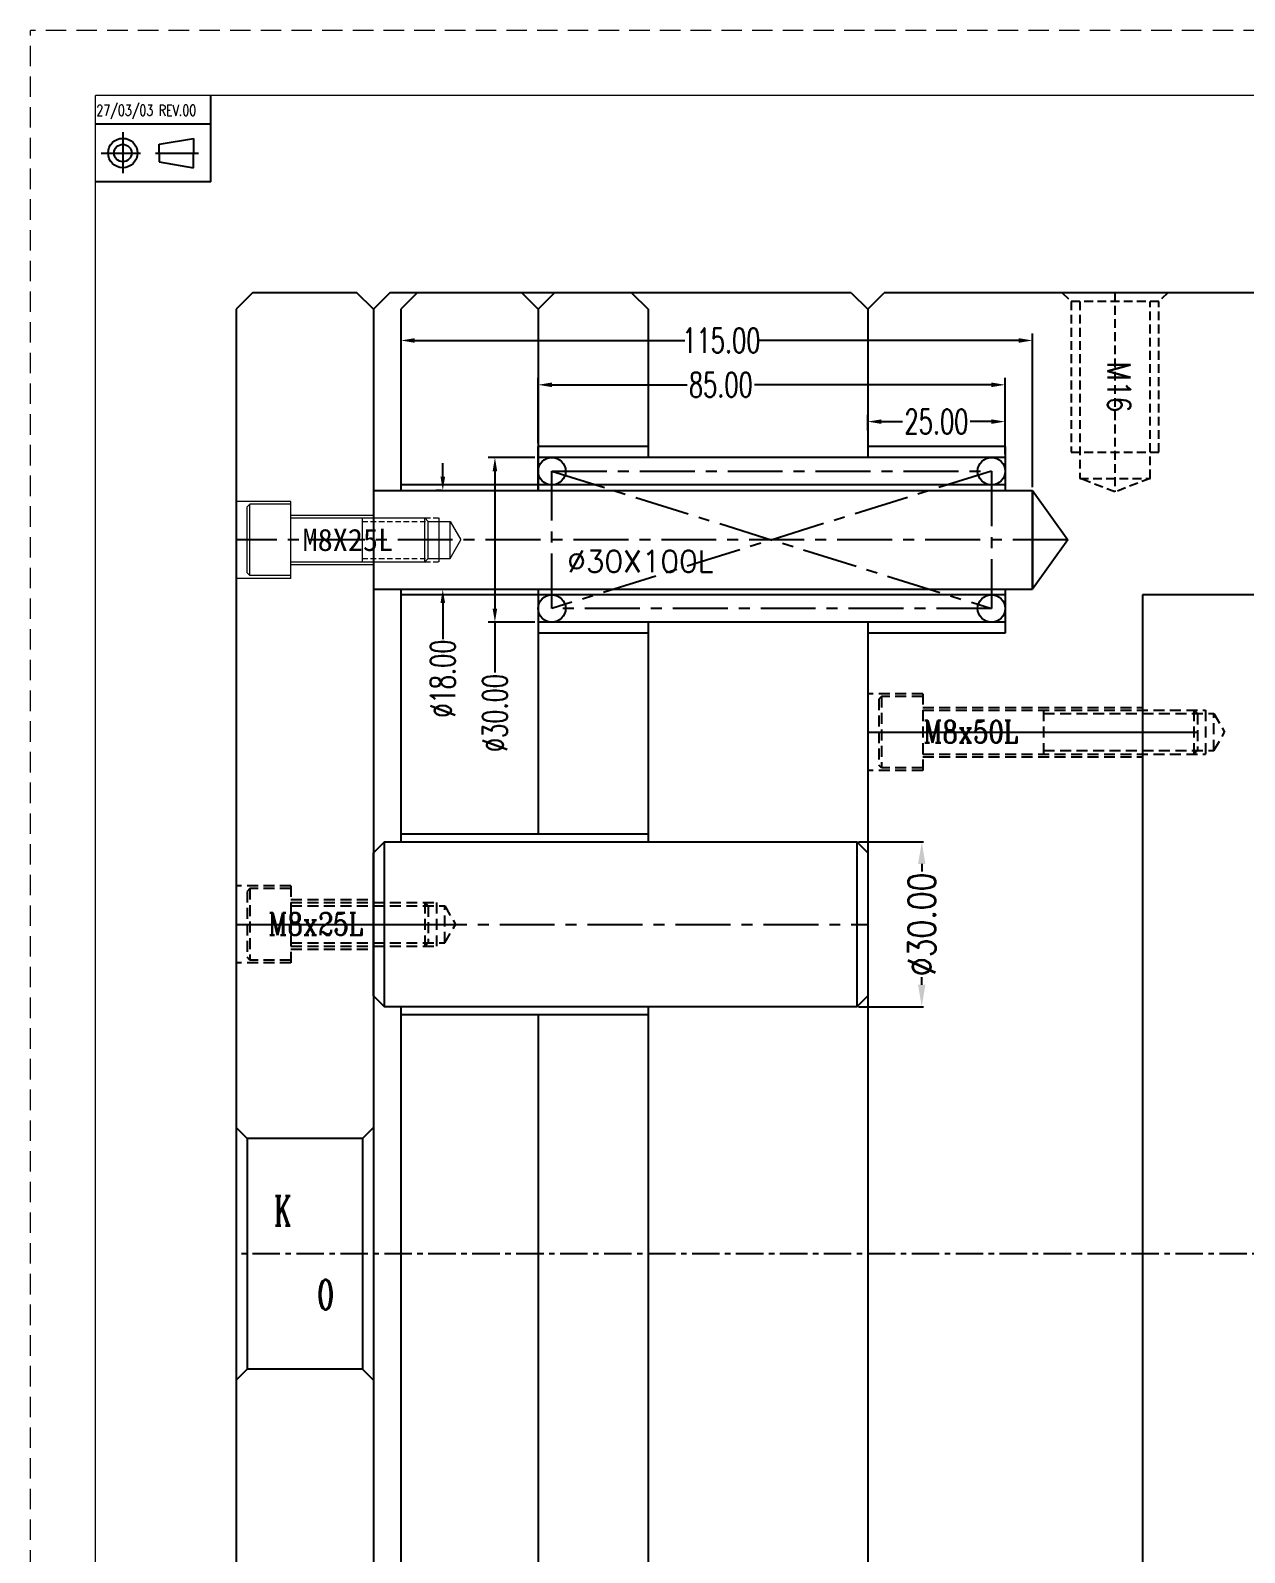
# Model space of a CAD drawing. Header units: millimetres. Extents: x 28656 to 29764, y -21384 to -20601.
# Drawn here: x 28656.3 to 28877.3, y -20877.6 to -20600.5 of the extents above; entities that cross this region are included whole.
import ezdxf

# ---------------------------------------------------------------- set-up
doc = ezdxf.new("R2010")
doc.units = ezdxf.units.MM
doc.header["$LTSCALE"] = 8
for name, pattern in [('ACAD_ISO02W100', [15, 12, -3]), ('CENTER', [2, 1.25, -0.25, 0.25, -0.25]), ('CENTER2', [1.125, 0.75, -0.125, 0.125, -0.125]), ('DASHED', [0.75, 0.5, -0.25]), ('HIDDEN', [0.375, 0.25, -0.125])]:
    doc.linetypes.add(name, pattern=pattern)
doc.layers.get('DEFPOINTS').update_dxf_attribs({"color": 6})
for name, color, linetype in [('A', 7, 'Continuous'), ('Cav-cor', 30, 'Continuous'), ('Layer3', 3, 'Continuous'), ('PIN', 5, 'Continuous'), ('SCREW', 52, 'HIDDEN'), ('SP', 3, 'Continuous'), ('SPRING', 7, 'Continuous'), ('文字', 1, 'Continuous')]:
    doc.layers.add(name, color=color, linetype=linetype)
for name, color, linetype, lineweight in [('dim', 3, 'Continuous', 15), ('MBOM-ASSIS-LAYER', 71, 'Continuous', 9), ('螺絲', 42, 'ACAD_ISO02W100', 15)]:
    doc.layers.add(name, color=color, linetype=linetype, lineweight=lineweight)
doc.styles.add('ROMANC', font='RomanC.ttf', dxfattribs={"width": 0.8, "height": 7})
doc.styles.add('ROMANS', font='ROMANS.shx', dxfattribs={"height": 5, "bigfont": 'chineset.shx'})
doc.styles.add('roment', font='txt.shx', dxfattribs={"width": 0.67, "bigfont": 'chineset.shx'})
doc.styles.get("Standard").update_dxf_attribs({"font": 'txt.shx', "width": 0.8, "bigfont": 'chineset.shx'})
doc.styles.add('style1', font='mingliu.ttc', dxfattribs={"width": 0.75})
doc.styles.add('txt', font='txt.shx', dxfattribs={"width": 0.75, "height": 3.2})
doc.dimstyles.new('2.00', dxfattribs={"dimtxt": 4.5, "dimasz": 2.5, "dimexe": 1.25, "dimexo": 0.625, "dimtad": 0, "dimzin": 1, "dimdsep": 46, "dimtxsty": 'roment', "dimcen": 1.5, "dimclrd": 256, "dimclre": 256, "dimclrt": 7, "dimazin": 0, "dimtfac": 1, "dimtofl": 0, "dimtmove": 0, "dimatfit": 3, "dimfxl": 0, "dimarcsym": 0})
doc.dimstyles.new('ISO-25', dxfattribs={"dimtxt": 5, "dimasz": 4, "dimexe": 0.3, "dimexo": 0.3, "dimtad": 0, "dimzin": 1, "dimdsep": 46, "dimtxsty": 'Standard', "dimcen": 0, "dimclrd": 3, "dimclre": 3, "dimclrt": 3, "dimazin": 0, "dimtfac": 1, "dimtofl": 0, "dimtmove": 0, "dimatfit": 0, "dimfxl": 0, "dimarcsym": 0})

# ---------------------------------------------------------------- blocks, each defined once
blk = doc.blocks.new('*D26598')
at = {"layer": 'DEFPOINTS', "color": 0}
for p in [(28731.72, -20684.27), (28731.33, -20702.27), (28732.33, -20702.27)]:
    blk.add_point(p, dxfattribs=at)
at = {"layer": 'dim', "lineweight": -2}
for p, q in [((28731.33, -20681.77), (28731.33, -20679.27)), ((28731.1, -20684.27), (28730.08, -20684.27)), ((28731.7, -20702.27), (28730.08, -20702.27)), ((28731.33, -20704.77), (28731.33, -20711.37))]:
    blk.add_line(p, q, dxfattribs=at)
at = {"layer": 'dim'}
for points in [[(28730.91, -20681.77), (28731.75, -20681.77), (28731.33, -20684.27)], [(28731.75, -20704.77), (28730.91, -20704.77), (28731.33, -20702.27)]]:
    blk.add_solid(points, dxfattribs=at)
at = {"layer": 'dim', "color": 7, "insert": (28731.33, -20718.52), "char_height": 4.5, "attachment_point": 5, "rotation": 90, "style": 'roment'}
blk.add_mtext('%%c18.00', dxfattribs=at)
blk = doc.blocks.new('*D26599')
at = {"layer": 'DEFPOINTS', "color": 0}
for p in [(28748.69, -20678.27), (28740.82, -20708.27), (28748.69, -20708.27)]:
    blk.add_point(p, dxfattribs=at)
at = {"layer": 'dim', "lineweight": -2}
for p, q in [((28748.07, -20678.27), (28739.57, -20678.27)), ((28740.82, -20680.77), (28740.82, -20705.77)), ((28748.07, -20708.27), (28739.57, -20708.27)), ((28740.82, -20708.27), (28740.82, -20717.39))]:
    blk.add_line(p, q, dxfattribs=at)
at = {"layer": 'dim'}
for points in [[(28741.23, -20680.77), (28740.4, -20680.77), (28740.82, -20678.27)], [(28740.4, -20705.77), (28741.23, -20705.77), (28740.82, -20708.27)]]:
    blk.add_solid(points, dxfattribs=at)
at = {"layer": 'dim', "color": 7, "insert": (28740.82, -20724.8), "char_height": 4.5, "attachment_point": 5, "rotation": 90, "style": 'roment'}
blk.add_mtext('%%c30.00', dxfattribs=at)
blk = doc.blocks.new('*D26600')
at = {"layer": 'DEFPOINTS', "color": 0}
for p in [(28833.69, -20665.03), (28748.69, -20676.27), (28833.69, -20678.27)]:
    blk.add_point(p, dxfattribs=at)
at = {"layer": 'dim', "lineweight": -2}
for p, q in [((28748.69, -20675.64), (28748.69, -20663.78)), ((28751.19, -20665.03), (28775.79, -20665.03)), ((28831.19, -20665.03), (28788.1, -20665.03)), ((28833.69, -20677.64), (28833.69, -20663.78))]:
    blk.add_line(p, q, dxfattribs=at)
at = {"layer": 'dim'}
for points in [[(28751.19, -20664.61), (28751.19, -20665.45), (28748.69, -20665.03)], [(28831.19, -20665.45), (28831.19, -20664.61), (28833.69, -20665.03)]]:
    blk.add_solid(points, dxfattribs=at)
at = {"layer": 'dim', "color": 7, "insert": (28781.94, -20665.03), "char_height": 4.5, "attachment_point": 5, "style": 'roment'}
blk.add_mtext('85.00', dxfattribs=at)
blk = doc.blocks.new('*D26601')
at = {"layer": 'DEFPOINTS', "color": 0}
for p in [(28723.69, -20656.02), (28723.69, -20656.96), (28838.69, -20684.27)]:
    blk.add_point(p, dxfattribs=at)
at = {"layer": 'dim', "lineweight": -2}
for p, q in [((28723.69, -20656.65), (28723.69, -20658.21)), ((28726.19, -20656.96), (28775.39, -20656.96)), ((28836.19, -20656.96), (28788.7, -20656.96)), ((28838.69, -20683.64), (28838.69, -20655.71))]:
    blk.add_line(p, q, dxfattribs=at)
at = {"layer": 'dim'}
for points in [[(28726.19, -20656.54), (28726.19, -20657.37), (28723.69, -20656.96)], [(28836.19, -20657.37), (28836.19, -20656.54), (28838.69, -20656.96)]]:
    blk.add_solid(points, dxfattribs=at)
at = {"layer": 'dim', "color": 7, "insert": (28782.05, -20656.96), "char_height": 4.5, "attachment_point": 5, "style": 'roment'}
blk.add_mtext('115.00', dxfattribs=at)
blk = doc.blocks.new('*D26602')
at = {"layer": 'DEFPOINTS', "color": 0}
for p in [(28808.69, -20671.73), (28808.69, -20673.98), (28833.69, -20676.27)]:
    blk.add_point(p, dxfattribs=at)
at = {"layer": 'dim', "lineweight": -2}
for p, q in [((28808.69, -20673.36), (28808.69, -20670.48)), ((28833.69, -20675.64), (28833.69, -20670.48)), ((28811.19, -20671.73), (28815.04, -20671.73)), ((28831.19, -20671.73), (28827.35, -20671.73))]:
    blk.add_line(p, q, dxfattribs=at)
at = {"layer": 'dim'}
for points in [[(28811.19, -20671.32), (28811.19, -20672.15), (28808.69, -20671.73)], [(28831.19, -20672.15), (28831.19, -20671.32), (28833.69, -20671.73)]]:
    blk.add_solid(points, dxfattribs=at)
at = {"layer": 'dim', "color": 7, "insert": (28821.19, -20671.73), "char_height": 4.5, "attachment_point": 5, "style": 'roment'}
blk.add_mtext('25.00', dxfattribs=at)
blk = doc.blocks.new('20160721.093415')
at = {"color": 8, "linetype": 'HIDDEN', "ltscale": 0.8}
for p, q in [((-9.6, 0), (-8, -1.6)), ((9.6, 0), (-9.6, 0)), ((0, 0), (0, -36.28)), ((9.6, 0), (8, -1.6)), ((8, -1.6), (-8, -1.6)), ((-8, -1.6), (-8, -29)), ((-6.4, -1.6), (-6.4, -33.8)), ((6.4, -33.8), (6.4, -1.6)), ((8, -29), (8, -1.6)), ((-8, -29), (8, -29)), ((-6.4, -33.8), (6.4, -33.8)), ((0, -36.28), (-6.4, -33.8)), ((6.4, -33.8), (0, -36.28))]:
    blk.add_line(p, q, dxfattribs=at)
at = {"color": 8, "linetype": 'HIDDEN', "ltscale": 0.8, "insert": (-1.35, -12.57), "char_height": 4.2, "width": 28.8814, "attachment_point": 7, "rotation": 270}
blk.add_mtext('M16', dxfattribs=at)
blk = doc.blocks.new('20100617.142056')
at = {"layer": 'MBOM-ASSIS-LAYER', "linetype": 'DASHED'}
for p in [(-1189, 0), (0, 841)]:
    blk.add_line(p, (-1189, 841), dxfattribs=at)
at = {"layer": 'MBOM-ASSIS-LAYER'}
for p in [(-1176.3, 12.7), (-12.7, 828.3)]:
    blk.add_line(p, (-1176.3, 828.3), dxfattribs=at)
blk = doc.blocks.new('*D27517')
at = {"layer": 'DEFPOINTS', "color": 0}
for p in [(28806.69, -20748.27), (28818.52, -20748.27), (28806.69, -20778.27)]:
    blk.add_point(p, dxfattribs=at)
at = {"layer": 'dim', "color": 3, "lineweight": -2}
for p, q in [((28806.99, -20748.27), (28818.82, -20748.27)), ((28818.52, -20752.27), (28818.52, -20753.64)), ((28818.52, -20774.27), (28818.52, -20772.89)), ((28806.99, -20778.27), (28818.82, -20778.27))]:
    blk.add_line(p, q, dxfattribs=at)
at = {"layer": 'dim', "color": 3}
for points in [[(28819.19, -20752.27), (28817.85, -20752.27), (28818.52, -20748.27)], [(28817.85, -20774.27), (28819.19, -20774.27), (28818.52, -20778.27)]]:
    blk.add_solid(points, dxfattribs=at)
at = {"layer": 'dim', "color": 3, "insert": (28818.52, -20763.27), "char_height": 5, "attachment_point": 5, "rotation": 90}
blk.add_mtext('%%c30.00', dxfattribs=at)

msp = doc.modelspace()

# ---------------------------------------------------------------- linework, layer by layer
for p, q in [((28689.095, -20628.09), (28689.095, -20612.343)), ((28689.095, -20617.575), (28668.1, -20617.575)), ((28673.082, -20619.006), (28673.082, -20626.489)), ((28679.676, -20621.244), (28685.973, -20620.158)), ((28679.676, -20622.832), (28679.676, -20621.244)), ((28685.973, -20620.158), (28685.973, -20622.832)), ((28669.12, -20622.832), (28676.315, -20622.832)), ((28679.037, -20622.832), (28686.857, -20622.832)), ((28679.676, -20622.832), (28679.676, -20624.421)), ((28685.973, -20625.507), (28685.973, -20622.832)), ((28679.676, -20624.421), (28685.973, -20625.507)), ((28689.095, -20628.09), (28668.1, -20628.09)), ((28723.695, -20746.766), (28768.695, -20746.766)), ((28768.695, -20779.766), (28723.695, -20779.766))]:
    msp.add_line(p, q)
at = {"linetype": 'Continuous'}
for p, q in [((28696.695, -20648.266), (28693.695, -20651.266)), ((28715.695, -20648.266), (28696.695, -20648.266)), ((28718.695, -20651.266), (28715.695, -20648.266)), ((28721.695, -20648.266), (28718.695, -20651.266)), ((28805.695, -20648.266), (28721.695, -20648.266)), ((28726.695, -20648.266), (28723.695, -20651.266)), ((28745.695, -20648.266), (28726.695, -20648.266)), ((28748.695, -20651.266), (28745.695, -20648.266)), ((28751.695, -20648.266), (28748.695, -20651.266)), ((28765.695, -20648.266), (28751.695, -20648.266)), ((28765.695, -20648.266), (28768.695, -20651.266)), ((28805.695, -20648.266), (28808.695, -20651.266)), ((28808.695, -20651.266), (28811.695, -20648.266)), ((28895.695, -20648.266), (28811.695, -20648.266)), ((28693.695, -20651.266), (28693.695, -20995.266)), ((28718.695, -20651.266), (28718.695, -20995.266)), ((28723.695, -20651.266), (28723.695, -20684.266)), ((28748.695, -20651.266), (28748.695, -20684.266)), ((28768.695, -20651.266), (28768.695, -20678.266)), ((28808.695, -20651.266), (28808.695, -20678.266)), ((28723.695, -20702.266), (28723.695, -20748.266)), ((28748.695, -20702.266), (28748.695, -20746.766)), ((28768.695, -20708.266), (28768.695, -20748.266)), ((28808.695, -20708.266), (28808.695, -20995.266)), ((28723.695, -20778.266), (28723.695, -20995.266)), ((28768.695, -20778.266), (28768.695, -20995.266)), ((28748.695, -20779.766), (28748.695, -20995.266))]:
    msp.add_line(p, q, dxfattribs=at)
at = {"linetype": 'HIDDEN'}
for p, q in [((28818.695, -20721.266), (28808.695, -20721.266)), ((28818.695, -20721.266), (28818.695, -20735.266)), ((28818.695, -20723.766), (28858.695, -20723.766)), ((28818.695, -20732.766), (28858.695, -20732.766)), ((28818.695, -20735.266), (28808.695, -20735.266)), ((28703.695, -20756.266), (28693.695, -20756.266)), ((28703.695, -20756.266), (28703.695, -20770.266)), ((28703.695, -20758.766), (28718.695, -20758.766)), ((28703.695, -20767.766), (28718.695, -20767.766)), ((28703.695, -20770.266), (28693.695, -20770.266))]:
    msp.add_line(p, q, dxfattribs=at)
at = {"color": 8, "linetype": 'Continuous'}
for p, q in [((28693.695, -20800.266), (28695.695, -20802.266)), ((28718.695, -20800.266), (28716.695, -20802.266)), ((28695.695, -20802.266), (28695.695, -20844.266)), ((28716.695, -20802.266), (28695.695, -20802.266)), ((28716.695, -20802.266), (28716.695, -20844.266)), ((28693.695, -20846.266), (28695.695, -20844.266)), ((28716.695, -20844.266), (28695.695, -20844.266)), ((28718.695, -20846.266), (28716.695, -20844.266))]:
    msp.add_line(p, q, dxfattribs=at)
at = {"linetype": 'CENTER', "ltscale": 0.5}
msp.add_line((28989.695, -20823.266), (28693.695, -20823.266), dxfattribs=at)
for radius in [2.675, 1.588]:
    msp.add_circle((28673.082, -20622.832), radius)
at = {"layer": 'Cav-cor', "color": 241}
for p, q in [((28858.695, -20703.266), (28858.695, -20943.266)), ((28939.695, -20703.266), (28858.695, -20703.266))]:
    msp.add_line(p, q, dxfattribs=at)
at = {"layer": 'PIN'}
for p, q in [((28718.695, -20684.266), (28838.695, -20684.266)), ((28838.695, -20702.266), (28838.695, -20684.265)), ((28838.695, -20684.266), (28838.695, -20693.266)), ((28838.695, -20684.266), (28845.123, -20693.266)), ((28838.695, -20693.265), (28838.695, -20702.266)), ((28845.123, -20693.266), (28838.695, -20702.266)), ((28718.695, -20702.266), (28838.695, -20702.266))]:
    msp.add_line(p, q, dxfattribs=at)
at = {"layer": 'SCREW'}
for p, q in [((28811.195, -20721.766), (28810.695, -20722.266)), ((28810.695, -20722.266), (28810.695, -20734.266)), ((28811.195, -20721.766), (28811.195, -20734.766)), ((28818.695, -20721.766), (28811.195, -20721.766)), ((28818.695, -20724.266), (28870.195, -20724.266)), ((28840.695, -20724.266), (28840.695, -20732.266)), ((28840.695, -20724.891), (28871.695, -20724.891)), ((28868.07, -20724.266), (28868.07, -20732.266)), ((28868.695, -20724.891), (28868.07, -20724.266)), ((28868.695, -20724.891), (28868.695, -20731.641)), ((28870.195, -20724.266), (28870.195, -20732.266)), ((28871.695, -20724.891), (28873.643, -20728.266)), ((28871.695, -20731.641), (28871.695, -20724.891)), ((28871.695, -20731.641), (28873.643, -20728.266)), ((28840.695, -20731.641), (28871.695, -20731.641)), ((28868.695, -20731.641), (28868.07, -20732.266)), ((28811.195, -20734.766), (28810.695, -20734.266)), ((28818.695, -20734.766), (28811.195, -20734.766)), ((28818.695, -20732.266), (28870.195, -20732.266)), ((28696.195, -20756.766), (28695.695, -20757.266)), ((28696.195, -20756.766), (28696.195, -20769.766)), ((28703.695, -20756.766), (28696.195, -20756.766)), ((28695.695, -20757.266), (28695.695, -20769.266)), ((28703.695, -20759.266), (28730.195, -20759.266)), ((28728.07, -20759.266), (28728.07, -20767.266)), ((28728.695, -20759.891), (28728.07, -20759.266)), ((28730.195, -20759.266), (28730.195, -20767.266)), ((28703.695, -20759.891), (28731.695, -20759.891)), ((28728.695, -20759.891), (28728.695, -20766.641)), ((28731.695, -20759.891), (28733.643, -20763.266)), ((28731.695, -20766.641), (28731.695, -20759.891)), ((28731.695, -20766.641), (28733.643, -20763.266)), ((28703.695, -20766.641), (28731.695, -20766.641)), ((28703.695, -20767.266), (28730.195, -20767.266)), ((28728.695, -20766.641), (28728.07, -20767.266)), ((28696.195, -20769.766), (28695.695, -20769.266)), ((28703.695, -20769.766), (28696.195, -20769.766))]:
    msp.add_line(p, q, dxfattribs=at)
at = {"layer": 'SCREW', "linetype": 'CENTER2', "ltscale": 10}
for p, q in [((28808.695, -20728.266), (28873.643, -20728.266)), ((28693.695, -20763.266), (28733.643, -20763.266))]:
    msp.add_line(p, q, dxfattribs=at)
at = {"layer": 'SP'}
for p, q in [((28720.695, -20748.266), (28718.695, -20750.266)), ((28720.695, -20748.266), (28806.695, -20748.266)), ((28720.695, -20778.266), (28720.695, -20748.266)), ((28806.695, -20748.266), (28806.695, -20778.266)), ((28808.695, -20750.266), (28806.695, -20748.266)), ((28718.695, -20776.266), (28718.695, -20750.266)), ((28808.695, -20750.266), (28808.695, -20776.266)), ((28718.695, -20776.266), (28720.695, -20778.266)), ((28806.695, -20778.266), (28808.695, -20776.266)), ((28806.695, -20778.266), (28720.695, -20778.266))]:
    msp.add_line(p, q, dxfattribs=at)
at = {"layer": 'SP', "linetype": 'CENTER'}
msp.add_line((28693.695, -20763.266), (28808.695, -20763.266), dxfattribs=at)
at = {"layer": 'SPRING', "ltscale": 5}
for p, q in [((28768.695, -20676.266), (28748.695, -20676.266)), ((28833.695, -20676.266), (28808.695, -20676.266)), ((28833.695, -20676.266), (28833.695, -20684.266)), ((28748.695, -20683.266), (28723.695, -20683.266)), ((28833.695, -20702.266), (28833.695, -20710.266)), ((28768.695, -20710.266), (28748.695, -20710.266)), ((28833.695, -20710.266), (28808.695, -20710.266))]:
    msp.add_line(p, q, dxfattribs=at)
at = {"layer": 'SPRING', "linetype": 'CENTER'}
for p, q in [((28748.695, -20684.265), (28748.695, -20676.266)), ((28751.195, -20705.766), (28751.195, -20680.766)), ((28751.195, -20680.766), (28831.195, -20705.766)), ((28831.195, -20680.766), (28751.195, -20705.766)), ((28751.195, -20680.766), (28831.195, -20680.766)), ((28831.195, -20680.766), (28831.195, -20705.766)), ((28845.123, -20693.266), (28693.695, -20693.266)), ((28748.695, -20702.266), (28748.695, -20710.266)), ((28831.195, -20705.766), (28751.195, -20705.766))]:
    msp.add_line(p, q, dxfattribs=at)
at = {"layer": 'SPRING', "linetype": 'Continuous', "ltscale": 5}
for p, q in [((28833.695, -20678.266), (28748.695, -20678.266)), ((28833.695, -20683.266), (28748.695, -20683.266)), ((28833.695, -20703.266), (28723.695, -20703.266)), ((28833.695, -20708.266), (28748.695, -20708.266))]:
    msp.add_line(p, q, dxfattribs=at)
at = {"layer": 'SPRING'}
for centre in [(28751.195, -20680.766), (28831.195, -20680.766), (28751.195, -20705.766), (28831.195, -20705.766)]:
    msp.add_circle(centre, 2.5, dxfattribs=at)
at = {"layer": '螺絲', "linetype": 'Continuous'}
for p, q in [((28703.695, -20686.266), (28693.695, -20686.266)), ((28696.195, -20686.766), (28695.695, -20687.266)), ((28695.695, -20699.266), (28695.695, -20687.266)), ((28703.695, -20686.766), (28696.195, -20686.766)), ((28696.195, -20699.766), (28696.195, -20686.766)), ((28703.695, -20700.266), (28703.695, -20686.266)), ((28703.695, -20688.766), (28718.695, -20688.766)), ((28703.695, -20689.266), (28728.07, -20689.266)), ((28716.695, -20697.266), (28716.695, -20689.266)), ((28728.07, -20697.266), (28728.07, -20689.266)), ((28728.695, -20689.891), (28728.07, -20689.266)), ((28728.695, -20689.891), (28732.695, -20689.891)), ((28728.695, -20696.641), (28728.695, -20689.891)), ((28730.695, -20697.266), (28730.695, -20689.266)), ((28732.695, -20689.891), (28734.643, -20693.266)), ((28732.695, -20696.641), (28732.695, -20689.891)), ((28732.695, -20696.641), (28734.643, -20693.266)), ((28703.695, -20697.266), (28728.07, -20697.266)), ((28703.695, -20697.766), (28718.695, -20697.766)), ((28728.695, -20696.641), (28728.07, -20697.266)), ((28728.695, -20696.641), (28732.695, -20696.641)), ((28703.695, -20700.266), (28693.695, -20700.266)), ((28696.195, -20699.766), (28695.695, -20699.266)), ((28703.695, -20699.766), (28696.195, -20699.766))]:
    msp.add_line(p, q, dxfattribs=at)
at = {"layer": '螺絲', "linetype": 'HIDDEN', "ltscale": 0.5}
for p, q in [((28716.695, -20689.891), (28728.695, -20689.891)), ((28728.07, -20689.266), (28730.695, -20689.266)), ((28716.695, -20696.641), (28728.695, -20696.641)), ((28728.07, -20697.266), (28730.695, -20697.266))]:
    msp.add_line(p, q, dxfattribs=at)

# ---------------------------------------------------------------- block references
msp.add_blockref('20160721.093415', (28853.695, -20648.266))
at = {"layer": 'MBOM-ASSIS-LAYER', "xscale": 0.931642561074642, "yscale": 0.931642561074642, "zscale": 0.931642561074642}
msp.add_blockref('20100617.142056', (29763.991, -21384.023), dxfattribs=at)

# ---------------------------------------------------------------- texts
at = {"color": 8, "linetype": 'Continuous', "style": 'ROMANC', "width": 0.6}
for s, p in [('K', (28700.624, -20818.086)), ('O', (28708.468, -20833.384))]:
    msp.add_text(s, height=5.4, dxfattribs=at).set_placement(p)
at = {"layer": 'A', "style": 'ROMANS', "width": 0.75}
msp.add_text('27/03/03 REV.00', height=1.96271, dxfattribs=at).set_placement((28668.273, -20616.036))
at = {"layer": 'dim', "style": 'ROMANC', "width": 0.8}
msp.add_text('M8x25L', height=4.0648, dxfattribs=at).set_placement((28699.563, -20765.234))
at = {"layer": 'Layer3', "style": 'ROMANC', "width": 0.8}
msp.add_text('M8x50L', height=4.0648, rotation=360, dxfattribs=at).set_placement((28818.81, -20730.234))
at = {"layer": '文字', "style": 'style1'}
msp.add_text('M8X25L', height=4.0352, dxfattribs=at).set_placement((28705.809, -20695.283))
at = {"layer": '文字', "linetype": 'Continuous', "style": 'txt'}
msp.add_text('%%C30X100L', height=3.96, dxfattribs=at).set_placement((28753.981, -20699.147))

# ---------------------------------------------------------------- dimensions: what is measured, and where the dimension line sits
at = {"layer": 'dim'}
for base, p1, p2, picture, middle in [((28723.695, -20656.955), (28838.695, -20684.266), (28723.695, -20656.021), '*D26601', (28782.048, -20656.955)), ((28833.695, -20665.031), (28748.695, -20676.266), (28833.695, -20678.266), '*D26600', (28781.943, -20665.031))]:
    dim = msp.add_linear_dim(base=base, p1=p1, p2=p2, dimstyle='2.00', dxfattribs=at)
    dim.commit()
    dim.dimension.update_dxf_attribs({"geometry": picture, "text_midpoint": middle, "dimtype": 160})
dim = msp.add_linear_dim(base=(28808.695, -20671.734), p1=(28833.695, -20676.266), p2=(28808.695, -20673.983), dimstyle='2.00', dxfattribs=at)
dim.commit()
dim.dimension.update_dxf_attribs({"geometry": '*D26602', "text_midpoint": (28821.195, -20671.734)})
for base, p1, p2, angle, picture, middle in [((28731.329, -20702.266), (28731.723, -20684.266), (28732.327, -20702.266), 90, '*D26598', (28731.329, -20718.524)), ((28740.815, -20708.266), (28748.695, -20678.266), (28748.695, -20708.266), 270, '*D26599', (28740.815, -20724.803))]:
    dim = msp.add_linear_dim(base=base, p1=p1, p2=p2, angle=angle, text='%%c<>', dimstyle='2.00', dxfattribs=at)
    dim.commit()
    dim.dimension.update_dxf_attribs({"geometry": picture, "text_midpoint": middle, "dimtype": 160})
dim = msp.add_linear_dim(base=(28818.519, -20748.266), p1=(28806.695, -20778.266), p2=(28806.695, -20748.266), angle=90, text='%%c<>', dimstyle='ISO-25', dxfattribs=at)
dim.commit()
dim.dimension.update_dxf_attribs({"geometry": '*D27517', "text_midpoint": (28818.519, -20763.266)})

doc.saveas('drawing.dxf')
